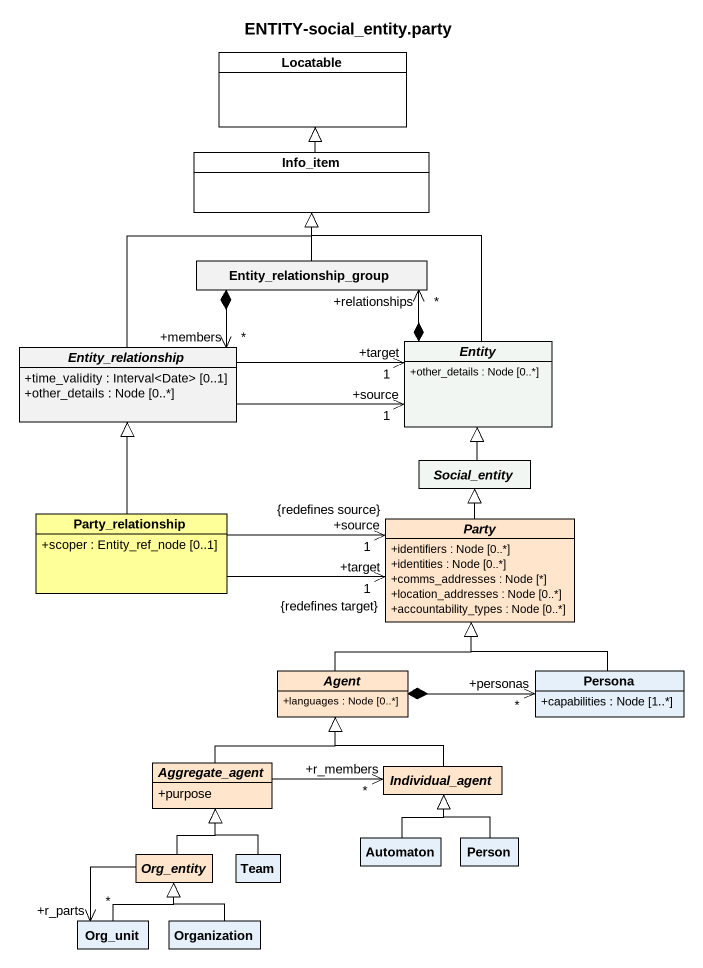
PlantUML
@startuml
title ENTITY-social_entity.party
hide circle
hide empty members
skinparam classAttributeIconSize 0
class Locatable #FFFFFF
class Info_item #FFFFFF
class Entity_relationship_group #F2F2F2
abstract class Entity_relationship #F2F2F2 {
  +time_validity : Interval<Date> [0..1]
  +other_details : Node [0..*]
}
abstract class "Entity" as Entity_ #F2F6F3 {
  +other_details : Node [0..*]
}
abstract class Social_entity #F2F6F3
class Party_relationship #FFFF99 {
  +scoper : Entity_ref_node [0..1]
}
abstract class Party #FFE5CB {
  +identifiers : Node [0..*]
  +identities : Node [0..*]
  +comms_addresses : Node [*]
  +location_addresses : Node [0..*]
  +accountability_types : Node [0..*]
}
abstract class "Agent" as Agent_ #FFE5CB {
  +languages : Node [0..*]
}
class Persona {
  +capabilities : Node [1..*]
}
abstract class Aggregate_agent #FFE5CB {
  +purpose
}
abstract class Individual_agent #FFE5CB
class Automaton
class "Person" as Person_
abstract class Org_entity #FFE5CB
class Team
class Org_unit
class Organization
Info_item -up-|> Locatable
Entity_relationship_group -up-|> Info_item
Entity_relationship_group *-left-> "+members\n*" Entity_relationship
Entity_relationship -up-|> Info_item
Entity_ -up-|> Info_item
Entity_ *-up-> "+relationships\n*" Entity_relationship_group
Entity_ "+source\n1" <-left- Entity_relationship
Entity_ "+target\n1" <-left- Entity_relationship
Social_entity -up-|> Entity_
Party_relationship -up-|> Entity_relationship
Party -up-|> Social_entity
Party "+source\n1\n{redefines source}" <-left- Party_relationship
Party "+target\n1\n{redefines target}" <-left- Party_relationship
Agent_ -up-|> Party
Agent_ *-right-> "+personas\n*" Persona
Persona -up-|> Party
Aggregate_agent -up-|> Agent_
Individual_agent -up-|> Agent_
Individual_agent "+r_members\n*" <-left- Aggregate_agent
Automaton -up-|> Individual_agent
Person_ -up-|> Individual_agent
Org_entity -up-|> Aggregate_agent
Org_entity --> "+r_parts\n*" Org_unit
Team -up-|> Aggregate_agent
Org_unit -up-|> Org_entity
Organization -up-|> Org_entity
@enduml
